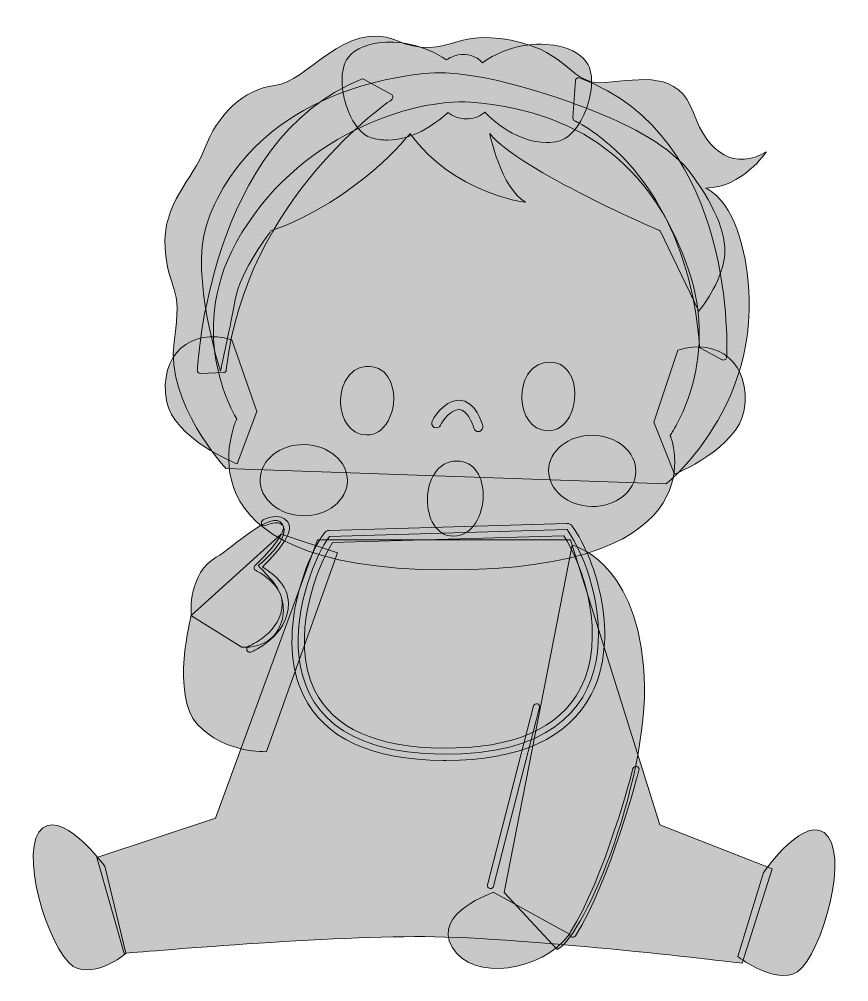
# Model space of a CAD drawing. Header units: inches. Extents: x 39 to 570, y -618 to -217.
# Drawn here: x 39.2 to 173.2, y -617 to -461.4 of the extents above; entities that cross this region are included whole.
import ezdxf

# ---------------------------------------------------------------- set-up
doc = ezdxf.new("R2010")
doc.units = ezdxf.units.IN
doc.header["$MEASUREMENT"] = 0
doc.layers.add('OBJECTS', color=7, linetype='Continuous')

# ---------------------------------------------------------------- blocks, each defined once
blk = doc.blocks.new('block 22')
at = {"layer": 'OBJECTS', "true_color": 0xe6bbd3}
h = blk.add_hatch(color=254, dxfattribs=at)
h.dxf.hatch_style = 2
edge = h.paths.add_edge_path()
edge.add_spline(control_points=[(126.11, -611.8), (130.58, -609.61), (141.62, -583.24), (140.08, -565.97), (138.53, -548.71), (128.53, -546.41), (128.53, -546.41), (128.53, -546.41), (117.55, -602.56), (117.55, -602.56), (117.55, -602.56), (126.11, -611.8), (126.11, -611.8)], knot_values=[0, 0, 0, 0, 1, 1, 1, 2, 2, 2, 3, 3, 3, 4, 4, 4, 4], degree=3, periodic=1)
at = {"layer": 'OBJECTS', "true_color": 0xd78aa8}
h = blk.add_hatch(color=223, dxfattribs=at)
h.dxf.hatch_style = 2
edge = h.paths.add_edge_path()
edge.add_spline(control_points=[(115.33, -601.93), (115.29, -601.93), (115.25, -601.92), (115.21, -601.91), (114.94, -601.84), (114.78, -601.57), (114.85, -601.3), (114.85, -601.3), (122.29, -572.41), (122.29, -572.41), (122.36, -572.14), (122.64, -571.98), (122.9, -572.05), (123.17, -572.12), (123.33, -572.39), (123.26, -572.66), (123.26, -572.66), (115.82, -601.55), (115.82, -601.55), (115.76, -601.78), (115.55, -601.93), (115.33, -601.93)], knot_values=[0, 0, 0, 0, 1, 1, 1, 2, 2, 2, 3, 3, 3, 4, 4, 4, 5, 5, 5, 6, 6, 6, 7, 7, 7, 7], degree=3, periodic=1)
h = blk.add_hatch(color=223, dxfattribs=at)
h.dxf.hatch_style = 2
edge = h.paths.add_edge_path()
edge.add_spline(control_points=[(128.63, -609.81), (128.54, -609.81), (128.45, -609.79), (128.37, -609.74), (128.13, -609.59), (128.06, -609.28), (128.21, -609.05), (133.74, -600.35), (138.32, -582.72), (138.36, -582.54), (138.43, -582.27), (138.71, -582.11), (138.97, -582.18), (139.24, -582.25), (139.4, -582.52), (139.33, -582.79), (139.28, -582.97), (134.66, -600.75), (129.06, -609.58), (128.96, -609.73), (128.8, -609.81), (128.63, -609.81)], knot_values=[0, 0, 0, 0, 1, 1, 1, 2, 2, 2, 3, 3, 3, 4, 4, 4, 5, 5, 5, 6, 6, 6, 7, 7, 7, 7], degree=3, periodic=1)
at = {"layer": 'OBJECTS', "lineweight": 0}
for points, knots in [([(126.11, -611.8), (130.58, -609.61), (141.62, -583.24), (140.08, -565.97), (138.53, -548.71), (128.53, -546.41), (128.53, -546.41), (128.53, -546.41), (117.55, -602.56), (117.55, -602.56), (117.55, -602.56), (126.11, -611.8), (126.11, -611.8)], [0, 0, 0, 0, 1, 1, 1, 2, 2, 2, 3, 3, 3, 4, 4, 4, 4]), ([(115.33, -601.93), (115.29, -601.93), (115.25, -601.92), (115.21, -601.91), (114.94, -601.84), (114.78, -601.57), (114.85, -601.3), (114.85, -601.3), (122.29, -572.41), (122.29, -572.41), (122.36, -572.14), (122.64, -571.98), (122.9, -572.05), (123.17, -572.12), (123.33, -572.39), (123.26, -572.66), (123.26, -572.66), (115.82, -601.55), (115.82, -601.55), (115.76, -601.78), (115.55, -601.93), (115.33, -601.93)], [0, 0, 0, 0, 1, 1, 1, 2, 2, 2, 3, 3, 3, 4, 4, 4, 5, 5, 5, 6, 6, 6, 7, 7, 7, 7]), ([(128.63, -609.81), (128.54, -609.81), (128.45, -609.79), (128.37, -609.74), (128.13, -609.59), (128.06, -609.28), (128.21, -609.05), (133.74, -600.35), (138.32, -582.72), (138.36, -582.54), (138.43, -582.27), (138.71, -582.11), (138.97, -582.18), (139.24, -582.25), (139.4, -582.52), (139.33, -582.79), (139.28, -582.97), (134.66, -600.75), (129.06, -609.58), (128.96, -609.73), (128.8, -609.81), (128.63, -609.81)], [0, 0, 0, 0, 1, 1, 1, 2, 2, 2, 3, 3, 3, 4, 4, 4, 5, 5, 5, 6, 6, 6, 7, 7, 7, 7])]:
    blk.add_open_spline(points, degree=3, knots=knots, dxfattribs=at)
blk = doc.blocks.new('block 21')
at = {"layer": 'OBJECTS', "true_color": 0xedccb1}
h = blk.add_hatch(color=254, dxfattribs=at)
h.dxf.hatch_style = 2
edge = h.paths.add_edge_path()
edge.add_spline(control_points=[(115.88, -602.54), (115.88, -602.54), (105.84, -605.81), (109.14, -611.4), (112.44, -616.99), (123.58, -615.4), (128.08, -609.31), (128.08, -609.31), (115.88, -602.54), (115.88, -602.54)], knot_values=[0, 0, 0, 0, 1, 1, 1, 2, 2, 2, 3, 3, 3, 3], degree=3, periodic=1)
at = {"layer": 'OBJECTS', "lineweight": 0}
blk.add_open_spline([(115.88, -602.54), (115.88, -602.54), (105.84, -605.81), (109.14, -611.4), (112.44, -616.99), (123.58, -615.4), (128.08, -609.31), (128.08, -609.31), (115.88, -602.54), (115.88, -602.54)], degree=3, knots=[0, 0, 0, 0, 1, 1, 1, 2, 2, 2, 3, 3, 3, 3], dxfattribs=at)
at = {"layer": 'OBJECTS'}
blk.add_blockref('block 22', (0, 0), dxfattribs=at)
blk = doc.blocks.new('block 23')
at = {"layer": 'OBJECTS', "true_color": 0xf4e129}
h = blk.add_hatch(color=2, dxfattribs=at)
h.dxf.hatch_style = 2
edge = h.paths.add_edge_path()
edge.add_spline(control_points=[(108.11, -581.22), (107.97, -581.22), (107.82, -581.22), (107.68, -581.22), (96.08, -581.14), (88.48, -577.61), (85.11, -570.73), (80.46, -561.26), (85.58, -548.24), (88.49, -544.41), (88.68, -544.17), (88.96, -544.02), (89.26, -544.02), (89.26, -544.02), (127.68, -542.9), (127.68, -542.9), (128.02, -542.91), (128.33, -543.04), (128.52, -543.32), (132.54, -548.95), (136.31, -561.5), (131.61, -570.54), (127.93, -577.63), (120.02, -581.22), (108.11, -581.22)], knot_values=[0, 0, 0, 0, 1, 1, 1, 2, 2, 2, 3, 3, 3, 4, 4, 4, 5, 5, 5, 6, 6, 6, 7, 7, 7, 8, 8, 8, 8], degree=3, periodic=1)
edge = h.paths.add_edge_path()
edge.add_spline(control_points=[(89.81, -546), (87.16, -549.88), (82.84, -561.58), (86.9, -569.85), (89.92, -575.99), (96.91, -579.14), (107.7, -579.22), (119.04, -579.32), (126.49, -576.07), (129.84, -569.62), (134.16, -561.29), (130.37, -549.73), (127.19, -544.91), (127.19, -544.91), (89.81, -546), (89.81, -546)], knot_values=[0, 0, 0, 0, 1, 1, 1, 2, 2, 2, 3, 3, 3, 4, 4, 4, 5, 5, 5, 5], degree=3, periodic=1)
at = {"layer": 'OBJECTS', "lineweight": 0}
for points, knots in [([(108.11, -581.22), (107.97, -581.22), (107.82, -581.22), (107.68, -581.22), (96.08, -581.14), (88.48, -577.61), (85.11, -570.73), (80.46, -561.26), (85.58, -548.24), (88.49, -544.41), (88.68, -544.17), (88.96, -544.02), (89.26, -544.02), (89.26, -544.02), (127.68, -542.9), (127.68, -542.9), (128.02, -542.91), (128.33, -543.04), (128.52, -543.32), (132.54, -548.95), (136.31, -561.5), (131.61, -570.54), (127.93, -577.63), (120.02, -581.22), (108.11, -581.22)], [0, 0, 0, 0, 1, 1, 1, 2, 2, 2, 3, 3, 3, 4, 4, 4, 5, 5, 5, 6, 6, 6, 7, 7, 7, 8, 8, 8, 8]), ([(127.71, -543.9), (133.5, -552.01), (141.09, -580.45), (107.69, -580.22), (74.29, -579.98), (85.07, -550.55), (89.29, -545.02), (89.29, -545.02), (127.71, -543.9), (127.71, -543.9)], [0, 0, 0, 0, 1, 1, 1, 2, 2, 2, 3, 3, 3, 3]), ([(89.81, -546), (87.16, -549.88), (82.84, -561.58), (86.9, -569.85), (89.92, -575.99), (96.91, -579.14), (107.7, -579.22), (119.04, -579.32), (126.49, -576.07), (129.84, -569.62), (134.16, -561.29), (130.37, -549.73), (127.19, -544.91), (127.19, -544.91), (89.81, -546), (89.81, -546)], [0, 0, 0, 0, 1, 1, 1, 2, 2, 2, 3, 3, 3, 4, 4, 4, 5, 5, 5, 5])]:
    blk.add_open_spline(points, degree=3, knots=knots, dxfattribs=at)
blk = doc.blocks.new('block 24')
at = {"layer": 'OBJECTS', "true_color": 0x82622c}
h = blk.add_hatch(color=37, dxfattribs=at)
h.dxf.hatch_style = 2
edge = h.paths.add_edge_path()
edge.add_spline(control_points=[(95.14, -517.54), (92.35, -517.81), (91, -520.71), (91.11, -523.43), (91.21, -525.97), (92.54, -528.55), (95.29, -528.59), (95.31, -528.59), (95.33, -528.59), (95.35, -528.59), (96.77, -528.59), (97.99, -527.79), (98.79, -526.33), (100, -524.13), (99.98, -521.08), (98.76, -519.22), (97.94, -517.97), (96.69, -517.39), (95.14, -517.54)], knot_values=[0, 0, 0, 0, 1, 1, 1, 2, 2, 2, 3, 3, 3, 4, 4, 4, 5, 5, 5, 6, 6, 6, 6], degree=3, periodic=1)
h = blk.add_hatch(color=37, dxfattribs=at)
h.dxf.hatch_style = 2
edge = h.paths.add_edge_path()
edge.add_spline(control_points=[(128.06, -518.54), (127.24, -517.29), (125.99, -516.7), (124.44, -516.86), (121.65, -517.12), (120.3, -520.02), (120.4, -522.75), (120.5, -525.29), (121.84, -527.86), (124.59, -527.91), (124.61, -527.91), (124.63, -527.91), (124.65, -527.91), (126.06, -527.91), (127.29, -527.11), (128.09, -525.64), (129.29, -523.45), (129.28, -520.4), (128.06, -518.54)], knot_values=[0, 0, 0, 0, 1, 1, 1, 2, 2, 2, 3, 3, 3, 4, 4, 4, 5, 5, 5, 6, 6, 6, 6], degree=3, periodic=1)
at = {"layer": 'OBJECTS', "lineweight": 0}
for points in [[(95.14, -517.54), (92.35, -517.81), (91, -520.71), (91.11, -523.43), (91.21, -525.97), (92.54, -528.55), (95.29, -528.59), (95.31, -528.59), (95.33, -528.59), (95.35, -528.59), (96.77, -528.59), (97.99, -527.79), (98.79, -526.33), (100, -524.13), (99.98, -521.08), (98.76, -519.22), (97.94, -517.97), (96.69, -517.39), (95.14, -517.54)], [(128.06, -518.54), (127.24, -517.29), (125.99, -516.7), (124.44, -516.86), (121.65, -517.12), (120.3, -520.02), (120.4, -522.75), (120.5, -525.29), (121.84, -527.86), (124.59, -527.91), (124.61, -527.91), (124.63, -527.91), (124.65, -527.91), (126.06, -527.91), (127.29, -527.11), (128.09, -525.64), (129.29, -523.45), (129.28, -520.4), (128.06, -518.54)]]:
    blk.add_open_spline(points, degree=3, knots=[0, 0, 0, 0, 1, 1, 1, 2, 2, 2, 3, 3, 3, 4, 4, 4, 5, 5, 5, 6, 6, 6, 6], dxfattribs=at)
blk = doc.blocks.new('block 20')
at = {"layer": 'OBJECTS', "true_color": 0xedccb1}
h = blk.add_hatch(color=254, dxfattribs=at)
h.dxf.hatch_style = 2
edge = h.paths.add_edge_path()
edge.add_spline(control_points=[(112.09, -474.79), (131.46, -476.25), (142.16, -486.63), (147.35, -501.92), (152.55, -517.22), (144.37, -528.65), (144.37, -528.65), (144.37, -528.65), (153.4, -550.53), (108.12, -550.4), (62.84, -550.28), (74.32, -525.99), (74.32, -525.99), (74.32, -525.99), (65.85, -512.68), (74.24, -497.45), (83.77, -480.16), (102.9, -474.1), (112.09, -474.79)], knot_values=[0, 0, 0, 0, 1, 1, 1, 2, 2, 2, 3, 3, 3, 4, 4, 4, 5, 5, 5, 6, 6, 6, 6], degree=3, periodic=1)
at = {"layer": 'OBJECTS', "true_color": 0xc88662}
h = blk.add_hatch(color=23, dxfattribs=at)
h.dxf.hatch_style = 2
edge = h.paths.add_edge_path()
edge.add_spline(control_points=[(113.35, -528.05), (113.02, -528.05), (112.72, -527.83), (112.63, -527.49), (112.42, -526.71), (111.52, -524.47), (110.24, -524.47), (110.23, -524.47), (110.23, -524.47), (110.22, -524.47), (108.83, -524.49), (107.6, -526.32), (107.24, -527.02), (107.06, -527.39), (106.61, -527.54), (106.24, -527.36), (105.87, -527.17), (105.72, -526.72), (105.9, -526.35), (105.97, -526.21), (107.61, -523.01), (110.2, -522.97), (110.22, -522.97), (110.23, -522.97), (110.24, -522.97), (112.94, -522.97), (114.03, -526.93), (114.08, -527.1), (114.18, -527.5), (113.95, -527.91), (113.55, -528.02), (113.48, -528.04), (113.42, -528.05), (113.35, -528.05)], knot_values=[0, 0, 0, 0, 1, 1, 1, 2, 2, 2, 3, 3, 3, 4, 4, 4, 5, 5, 5, 6, 6, 6, 7, 7, 7, 8, 8, 8, 9, 9, 9, 10, 10, 10, 11, 11, 11, 11], degree=3, periodic=1)
at = {"layer": 'OBJECTS', "true_color": 0xd88886}
h = blk.add_hatch(color=23, dxfattribs=at)
h.dxf.hatch_style = 2
edge = h.paths.add_edge_path()
edge.add_spline(control_points=[(138.82, -534.51), (138.77, -537.69), (135.58, -540.21), (131.68, -540.15), (127.79, -540.09), (124.67, -537.47), (124.72, -534.29), (124.77, -531.11), (127.97, -528.59), (131.86, -528.65), (135.76, -528.71), (138.87, -531.34), (138.82, -534.51)], knot_values=[0, 0, 0, 0, 1, 1, 1, 2, 2, 2, 3, 3, 3, 4, 4, 4, 4], degree=3, periodic=1)
h = blk.add_hatch(color=23, dxfattribs=at)
h.dxf.hatch_style = 2
edge = h.paths.add_edge_path()
edge.add_spline(control_points=[(92.19, -536.01), (92.14, -539.19), (88.95, -541.72), (85.05, -541.65), (81.16, -541.59), (78.04, -538.97), (78.09, -535.79), (78.14, -532.62), (81.34, -530.09), (85.23, -530.15), (89.13, -530.21), (92.24, -532.84), (92.19, -536.01)], knot_values=[0, 0, 0, 0, 1, 1, 1, 2, 2, 2, 3, 3, 3, 4, 4, 4, 4], degree=3, periodic=1)
at = {"layer": 'OBJECTS', "true_color": 0xe6bbd3}
h = blk.add_hatch(color=254, dxfattribs=at)
h.dxf.hatch_style = 2
edge = h.paths.add_edge_path()
edge.add_spline(control_points=[(156.03, -613.99), (156.03, -613.99), (121.67, -609.82), (104.7, -609.7), (87.72, -609.58), (56.14, -612.41), (56.14, -612.41), (56.14, -612.41), (51.72, -596.92), (51.72, -596.92), (51.72, -596.92), (70.87, -590.53), (70.87, -590.53), (70.87, -590.53), (87.34, -545.56), (87.34, -545.56), (87.34, -545.56), (128.25, -545.57), (128.25, -545.57), (128.25, -545.57), (142.68, -591.6), (142.68, -591.6), (142.68, -591.6), (160.85, -598.72), (160.85, -598.72), (160.85, -598.72), (156.03, -613.99), (156.03, -613.99)], knot_values=[0, 0, 0, 0, 1, 1, 1, 2, 2, 2, 3, 3, 3, 4, 4, 4, 5, 5, 5, 6, 6, 6, 7, 7, 7, 8, 8, 8, 9, 9, 9, 9], degree=3, periodic=1)
at = {"layer": 'OBJECTS', "true_color": 0xedccb1}
h = blk.add_hatch(color=254, dxfattribs=at)
h.dxf.hatch_style = 2
edge = h.paths.add_edge_path()
edge.add_spline(control_points=[(52.97, -598.29), (52.97, -598.29), (45.54, -588.23), (42.35, -592.8), (39.16, -597.36), (44.72, -613.88), (48.65, -614.87), (52.58, -615.85), (56.37, -612.38), (56.37, -612.38), (56.37, -612.38), (52.97, -598.29), (52.97, -598.29)], knot_values=[0, 0, 0, 0, 1, 1, 1, 2, 2, 2, 3, 3, 3, 4, 4, 4, 4], degree=3, periodic=1)
h = blk.add_hatch(color=254, dxfattribs=at)
h.dxf.hatch_style = 2
edge = h.paths.add_edge_path()
edge.add_spline(control_points=[(159.46, -599.32), (159.46, -599.32), (166.62, -589.08), (169.93, -593.55), (173.24, -598.03), (168.11, -614.69), (164.2, -615.78), (160.3, -616.87), (155.32, -612.93), (155.32, -612.93), (155.32, -612.93), (159.46, -599.32), (159.46, -599.32)], knot_values=[0, 0, 0, 0, 1, 1, 1, 2, 2, 2, 3, 3, 3, 4, 4, 4, 4], degree=3, periodic=1)
at = {"layer": 'OBJECTS', "lineweight": 0}
for points, knots in [([(112.09, -474.79), (131.46, -476.25), (142.16, -486.63), (147.35, -501.92), (152.55, -517.22), (144.37, -528.65), (144.37, -528.65), (144.37, -528.65), (153.4, -550.53), (108.12, -550.4), (62.84, -550.28), (74.32, -525.99), (74.32, -525.99), (74.32, -525.99), (65.85, -512.68), (74.24, -497.45), (83.77, -480.16), (102.9, -474.1), (112.09, -474.79)], [0, 0, 0, 0, 1, 1, 1, 2, 2, 2, 3, 3, 3, 4, 4, 4, 5, 5, 5, 6, 6, 6, 6]), ([(113.35, -528.05), (113.02, -528.05), (112.72, -527.83), (112.63, -527.49), (112.42, -526.71), (111.52, -524.47), (110.24, -524.47), (110.23, -524.47), (110.23, -524.47), (110.22, -524.47), (108.83, -524.49), (107.6, -526.32), (107.24, -527.02), (107.06, -527.39), (106.61, -527.54), (106.24, -527.36), (105.87, -527.17), (105.72, -526.72), (105.9, -526.35), (105.97, -526.21), (107.61, -523.01), (110.2, -522.97), (110.22, -522.97), (110.23, -522.97), (110.24, -522.97), (112.94, -522.97), (114.03, -526.93), (114.08, -527.1), (114.18, -527.5), (113.95, -527.91), (113.55, -528.02), (113.48, -528.04), (113.42, -528.05), (113.35, -528.05)], [0, 0, 0, 0, 1, 1, 1, 2, 2, 2, 3, 3, 3, 4, 4, 4, 5, 5, 5, 6, 6, 6, 7, 7, 7, 8, 8, 8, 9, 9, 9, 10, 10, 10, 11, 11, 11, 11]), ([(138.82, -534.51), (138.77, -537.69), (135.58, -540.21), (131.68, -540.15), (127.79, -540.09), (124.67, -537.47), (124.72, -534.29), (124.77, -531.11), (127.97, -528.59), (131.86, -528.65), (135.76, -528.71), (138.87, -531.34), (138.82, -534.51)], [0, 0, 0, 0, 1, 1, 1, 2, 2, 2, 3, 3, 3, 4, 4, 4, 4]), ([(92.19, -536.01), (92.14, -539.19), (88.95, -541.72), (85.05, -541.65), (81.16, -541.59), (78.04, -538.97), (78.09, -535.79), (78.14, -532.62), (81.34, -530.09), (85.23, -530.15), (89.13, -530.21), (92.24, -532.84), (92.19, -536.01)], [0, 0, 0, 0, 1, 1, 1, 2, 2, 2, 3, 3, 3, 4, 4, 4, 4]), ([(156.03, -613.99), (156.03, -613.99), (121.67, -609.82), (104.7, -609.7), (87.72, -609.58), (56.14, -612.41), (56.14, -612.41), (56.14, -612.41), (51.72, -596.92), (51.72, -596.92), (51.72, -596.92), (70.87, -590.53), (70.87, -590.53), (70.87, -590.53), (87.34, -545.56), (87.34, -545.56), (87.34, -545.56), (128.25, -545.57), (128.25, -545.57), (128.25, -545.57), (142.68, -591.6), (142.68, -591.6), (142.68, -591.6), (160.85, -598.72), (160.85, -598.72), (160.85, -598.72), (156.03, -613.99), (156.03, -613.99)], [0, 0, 0, 0, 1, 1, 1, 2, 2, 2, 3, 3, 3, 4, 4, 4, 5, 5, 5, 6, 6, 6, 7, 7, 7, 8, 8, 8, 9, 9, 9, 9]), ([(52.97, -598.29), (52.97, -598.29), (45.54, -588.23), (42.35, -592.8), (39.16, -597.36), (44.72, -613.88), (48.65, -614.87), (52.58, -615.85), (56.37, -612.38), (56.37, -612.38), (56.37, -612.38), (52.97, -598.29), (52.97, -598.29)], [0, 0, 0, 0, 1, 1, 1, 2, 2, 2, 3, 3, 3, 4, 4, 4, 4]), ([(159.46, -599.32), (159.46, -599.32), (166.62, -589.08), (169.93, -593.55), (173.24, -598.03), (168.11, -614.69), (164.2, -615.78), (160.3, -616.87), (155.32, -612.93), (155.32, -612.93), (155.32, -612.93), (159.46, -599.32), (159.46, -599.32)], [0, 0, 0, 0, 1, 1, 1, 2, 2, 2, 3, 3, 3, 4, 4, 4, 4])]:
    blk.add_open_spline(points, degree=3, knots=knots, dxfattribs=at)
at = {"layer": 'OBJECTS'}
for name in ['block 24', 'block 23', 'block 21']:
    blk.add_blockref(name, (0, 0), dxfattribs=at)
blk = doc.blocks.new('block 25')
at = {"layer": 'OBJECTS', "true_color": 0xd78aa8}
h = blk.add_hatch(color=223, dxfattribs=at)
h.dxf.hatch_style = 2
edge = h.paths.add_edge_path()
edge.add_spline(control_points=[(131.12, -468.77), (130.4, -467.32), (128.6, -466.2), (126.18, -465.7), (122.97, -465.03), (118.22, -465.45), (114.02, -468.41), (112.96, -467.29), (111.57, -466.85), (110.05, -467.16), (109.32, -467.32), (108.72, -467.6), (108.22, -467.97), (104.44, -465.36), (100.2, -464.78), (97.21, -465.21), (94.76, -465.55), (92.89, -466.56), (92.08, -467.96), (90.83, -470.1), (91.3, -473.63), (92.32, -476.18), (93.27, -478.54), (94.62, -480.13), (96.03, -480.54), (96.92, -480.8), (97.8, -480.91), (98.66, -480.91), (103.22, -480.91), (107.12, -477.71), (108.46, -476.46), (109.25, -477.08), (110.25, -477.49), (111.49, -477.49), (111.58, -477.49), (111.67, -477.49), (111.77, -477.48), (112.83, -477.43), (113.72, -477.05), (114.39, -476.39), (115.85, -477.88), (119.69, -481.3), (124.34, -481.3), (125.01, -481.3), (125.69, -481.23), (126.38, -481.08), (127.82, -480.75), (129.27, -479.25), (130.36, -476.96), (131.54, -474.48), (132.23, -470.98), (131.12, -468.77)], knot_values=[0, 0, 0, 0, 1, 1, 1, 2, 2, 2, 3, 3, 3, 4, 4, 4, 5, 5, 5, 6, 6, 6, 7, 7, 7, 8, 8, 8, 9, 9, 9, 10, 10, 10, 11, 11, 11, 12, 12, 12, 13, 13, 13, 14, 14, 14, 15, 15, 15, 16, 16, 16, 17, 17, 17, 17], degree=3, periodic=1)
h = blk.add_hatch(color=223, dxfattribs=at)
h.dxf.hatch_style = 2
edge = h.paths.add_edge_path()
edge.add_spline(control_points=[(99.31, -473.55), (99.31, -473.55), (94.91, -471.1), (94.91, -471.1), (94.78, -471.03), (94.62, -471.02), (94.48, -471.07), (69.79, -480.91), (67.95, -517.75), (67.94, -518.12), (67.93, -518.25), (67.98, -518.39), (68.08, -518.49), (68.18, -518.58), (68.3, -518.64), (68.44, -518.64), (68.44, -518.64), (68.45, -518.64), (68.45, -518.64), (68.45, -518.64), (72.15, -518.51), (72.15, -518.51), (72.4, -518.5), (72.6, -518.31), (72.63, -518.06), (75.66, -490.37), (99.11, -474.56), (99.34, -474.4), (99.49, -474.3), (99.57, -474.14), (99.57, -473.96), (99.56, -473.79), (99.46, -473.63), (99.31, -473.55)], knot_values=[0, 0, 0, 0, 1, 1, 1, 2, 2, 2, 3, 3, 3, 4, 4, 4, 5, 5, 5, 6, 6, 6, 7, 7, 7, 8, 8, 8, 9, 9, 9, 10, 10, 10, 11, 11, 11, 11], degree=3, periodic=1)
h = blk.add_hatch(color=223, dxfattribs=at)
h.dxf.hatch_style = 2
edge = h.paths.add_edge_path()
edge.add_spline(control_points=[(129.73, -470.87), (129.58, -470.82), (129.41, -470.83), (129.28, -470.92), (129.15, -471.01), (129.06, -471.15), (129.05, -471.31), (129.05, -471.31), (128.65, -477.33), (128.65, -477.33), (128.64, -477.54), (128.76, -477.74), (128.95, -477.82), (129, -477.84), (133.51, -479.88), (138.23, -485.36), (142.58, -490.41), (148, -499.52), (149.11, -514.2), (149.12, -514.37), (149.22, -514.53), (149.37, -514.61), (149.37, -514.61), (152.76, -516.42), (152.76, -516.42), (152.84, -516.46), (152.92, -516.48), (153, -516.48), (153.08, -516.48), (153.17, -516.46), (153.24, -516.41), (153.39, -516.33), (153.49, -516.18), (153.5, -516.01), (153.52, -515.65), (155.34, -480.34), (129.73, -470.87)], knot_values=[0, 0, 0, 0, 1, 1, 1, 2, 2, 2, 3, 3, 3, 4, 4, 4, 5, 5, 5, 6, 6, 6, 7, 7, 7, 8, 8, 8, 9, 9, 9, 10, 10, 10, 11, 11, 11, 12, 12, 12, 12], degree=3, periodic=1)
at = {"layer": 'OBJECTS', "lineweight": 0}
for points, knots in [([(131.12, -468.77), (130.4, -467.32), (128.6, -466.2), (126.18, -465.7), (122.97, -465.03), (118.22, -465.45), (114.02, -468.41), (112.96, -467.29), (111.57, -466.85), (110.05, -467.16), (109.32, -467.32), (108.72, -467.6), (108.22, -467.97), (104.44, -465.36), (100.2, -464.78), (97.21, -465.21), (94.76, -465.55), (92.89, -466.56), (92.08, -467.96), (90.83, -470.1), (91.3, -473.63), (92.32, -476.18), (93.27, -478.54), (94.62, -480.13), (96.03, -480.54), (96.92, -480.8), (97.8, -480.91), (98.66, -480.91), (103.22, -480.91), (107.12, -477.71), (108.46, -476.46), (109.25, -477.08), (110.25, -477.49), (111.49, -477.49), (111.58, -477.49), (111.67, -477.49), (111.77, -477.48), (112.83, -477.43), (113.72, -477.05), (114.39, -476.39), (115.85, -477.88), (119.69, -481.3), (124.34, -481.3), (125.01, -481.3), (125.69, -481.23), (126.38, -481.08), (127.82, -480.75), (129.27, -479.25), (130.36, -476.96), (131.54, -474.48), (132.23, -470.98), (131.12, -468.77)], [0, 0, 0, 0, 1, 1, 1, 2, 2, 2, 3, 3, 3, 4, 4, 4, 5, 5, 5, 6, 6, 6, 7, 7, 7, 8, 8, 8, 9, 9, 9, 10, 10, 10, 11, 11, 11, 12, 12, 12, 13, 13, 13, 14, 14, 14, 15, 15, 15, 16, 16, 16, 17, 17, 17, 17]), ([(99.31, -473.55), (99.31, -473.55), (94.91, -471.1), (94.91, -471.1), (94.78, -471.03), (94.62, -471.02), (94.48, -471.07), (69.79, -480.91), (67.95, -517.75), (67.94, -518.12), (67.93, -518.25), (67.98, -518.39), (68.08, -518.49), (68.18, -518.58), (68.3, -518.64), (68.44, -518.64), (68.44, -518.64), (68.45, -518.64), (68.45, -518.64), (68.45, -518.64), (72.15, -518.51), (72.15, -518.51), (72.4, -518.5), (72.6, -518.31), (72.63, -518.06), (75.66, -490.37), (99.11, -474.56), (99.34, -474.4), (99.49, -474.3), (99.57, -474.14), (99.57, -473.96), (99.56, -473.79), (99.46, -473.63), (99.31, -473.55)], [0, 0, 0, 0, 1, 1, 1, 2, 2, 2, 3, 3, 3, 4, 4, 4, 5, 5, 5, 6, 6, 6, 7, 7, 7, 8, 8, 8, 9, 9, 9, 10, 10, 10, 11, 11, 11, 11]), ([(129.73, -470.87), (129.58, -470.82), (129.41, -470.83), (129.28, -470.92), (129.15, -471.01), (129.06, -471.15), (129.05, -471.31), (129.05, -471.31), (128.65, -477.33), (128.65, -477.33), (128.64, -477.54), (128.76, -477.74), (128.95, -477.82), (129, -477.84), (133.51, -479.88), (138.23, -485.36), (142.58, -490.41), (148, -499.52), (149.11, -514.2), (149.12, -514.37), (149.22, -514.53), (149.37, -514.61), (149.37, -514.61), (152.76, -516.42), (152.76, -516.42), (152.84, -516.46), (152.92, -516.48), (153, -516.48), (153.08, -516.48), (153.17, -516.46), (153.24, -516.41), (153.39, -516.33), (153.49, -516.18), (153.5, -516.01), (153.52, -515.65), (155.34, -480.34), (129.73, -470.87)], [0, 0, 0, 0, 1, 1, 1, 2, 2, 2, 3, 3, 3, 4, 4, 4, 5, 5, 5, 6, 6, 6, 7, 7, 7, 8, 8, 8, 9, 9, 9, 10, 10, 10, 11, 11, 11, 12, 12, 12, 12])]:
    blk.add_open_spline(points, degree=3, knots=knots, dxfattribs=at)
blk = doc.blocks.new('block 19')
at = {"layer": 'OBJECTS', "true_color": 0xac803c}
h = blk.add_hatch(color=45, dxfattribs=at)
h.dxf.hatch_style = 2
edge = h.paths.add_edge_path()
edge.add_spline(control_points=[(80.4, -472.1), (85.92, -471.56), (91.69, -461.38), (100.03, -464.79), (108.37, -468.21), (108.86, -462.84), (118.68, -464.79), (128.5, -466.74), (128.01, -472.1), (133.89, -471.62), (139.78, -471.13), (145.67, -469.67), (148.13, -476.49), (150.58, -483.31), (155, -485.75), (159.91, -482.83), (159.91, -482.83), (155.98, -488.67), (150.09, -488.67), (150.09, -488.67), (154.04, -490.09), (155.98, -497.93), (161.94, -521.98), (143.69, -536.52), (143.69, -536.52), (143.69, -536.52), (72.54, -534), (72.54, -534), (72.54, -534), (62.73, -523.28), (64.2, -513.53), (65.67, -503.78), (63.22, -505.73), (62.73, -498.42), (62.24, -491.11), (67.29, -487.29), (69.11, -482.34), (71.07, -476.98), (75.49, -472.59), (80.4, -472.1)], knot_values=[0, 0, 0, 0, 1, 1, 1, 2, 2, 2, 3, 3, 3, 4, 4, 4, 5, 5, 5, 6, 6, 6, 7, 7, 7, 8, 8, 8, 9, 9, 9, 10, 10, 10, 11, 11, 11, 12, 12, 12, 13, 13, 13, 13], degree=3, periodic=1)
h = blk.add_hatch(color=45, dxfattribs=at)
h.dxf.hatch_style = 2
edge = h.paths.add_edge_path()
edge.add_spline(control_points=[(104.54, -470.15), (113.37, -469.11), (128.55, -474.78), (133, -476.63), (137.44, -478.48), (144.56, -481.72), (148.11, -486.81), (151.67, -491.9), (153.89, -496.53), (153, -500.7), (152.12, -504.87), (149, -508.57), (149, -508.57), (149, -508.57), (142.78, -495.61), (142.78, -495.61), (142.78, -495.61), (120.1, -485.89), (115.21, -479.87), (115.21, -479.87), (116.99, -488.66), (120.99, -490.98), (120.99, -490.98), (109.43, -489.59), (102.31, -479.87), (102.31, -479.87), (94.06, -490.52), (79.85, -495.61), (79.85, -495.61), (74.98, -501.83), (74.05, -506.77), (72.85, -513.17), (72.1, -516.26), (71.69, -518.26), (71.69, -518.26), (66.74, -503.01), (69.41, -494.68), (72.08, -486.35), (80.97, -472.92), (104.54, -470.15)], knot_values=[0, 0, 0, 0, 1, 1, 1, 2, 2, 2, 3, 3, 3, 4, 4, 4, 5, 5, 5, 6, 6, 6, 7, 7, 7, 8, 8, 8, 9, 9, 9, 10, 10, 10, 11, 11, 11, 12, 12, 12, 13, 13, 13, 13], degree=3, periodic=1)
at = {"layer": 'OBJECTS', "true_color": 0xedccb1}
h = blk.add_hatch(color=254, dxfattribs=at)
h.dxf.hatch_style = 2
edge = h.paths.add_edge_path()
edge.add_spline(control_points=[(73.52, -513.21), (66.94, -511.17), (61.64, -515.63), (62.96, -523.08), (64.04, -529.16), (74.36, -533.26), (74.36, -533.26), (74.36, -533.26), (77.56, -524.78), (77.56, -524.78), (77.56, -524.78), (73.52, -513.21), (73.52, -513.21)], knot_values=[0, 0, 0, 0, 1, 1, 1, 2, 2, 2, 3, 3, 3, 4, 4, 4, 4], degree=3, periodic=1)
h = blk.add_hatch(color=254, dxfattribs=at)
h.dxf.hatch_style = 2
edge = h.paths.add_edge_path()
edge.add_spline(control_points=[(145.62, -514.89), (152.17, -512.76), (157.54, -517.14), (156.32, -524.61), (155.33, -530.71), (145.07, -534.95), (145.07, -534.95), (145.07, -534.95), (141.75, -526.52), (141.75, -526.52), (141.75, -526.52), (145.62, -514.89), (145.62, -514.89)], knot_values=[0, 0, 0, 0, 1, 1, 1, 2, 2, 2, 3, 3, 3, 4, 4, 4, 4], degree=3, periodic=1)
at = {"layer": 'OBJECTS', "true_color": 0xc83c28}
h = blk.add_hatch(color=22, dxfattribs=at)
h.dxf.hatch_style = 2
edge = h.paths.add_edge_path()
edge.add_spline(control_points=[(109.89, -532.81), (108.39, -532.81), (107.14, -533.51), (106.27, -534.85), (105.54, -535.98), (105.14, -537.48), (105.14, -539.08), (105.14, -541.92), (106.46, -544.96), (109.38, -544.96), (112.36, -544.96), (114.15, -541.57), (114.15, -538.29), (114.15, -535.56), (112.83, -532.81), (109.89, -532.81)], knot_values=[0, 0, 0, 0, 1, 1, 1, 2, 2, 2, 3, 3, 3, 4, 4, 4, 5, 5, 5, 5], degree=3, periodic=1)
at = {"layer": 'OBJECTS', "true_color": 0xedcaaf}
h = blk.add_hatch(color=254, dxfattribs=at)
h.dxf.hatch_style = 2
edge = h.paths.add_edge_path()
edge.add_spline(control_points=[(71.01, -548.35), (73.72, -546.8), (79.97, -540.57), (81.66, -542.94), (83.24, -545.15), (78.47, -549.16), (77.84, -549.65), (77.8, -549.68), (77.8, -549.73), (77.83, -549.76), (78.07, -550), (78.94, -550.9), (80.07, -552.2), (81.74, -554.14), (82.35, -556.87), (81.41, -559.25), (79.8, -563.34), (75.35, -562.92), (75.08, -562.89), (75.07, -562.88), (75.06, -562.88), (75.05, -562.87), (75.05, -562.87), (66.99, -557.84), (66.99, -557.84), (66.97, -557.82), (66.95, -557.8), (66.95, -557.77), (66.91, -557.21), (66.49, -550.93), (71.01, -548.35)], knot_values=[0, 0, 0, 0, 1, 1, 1, 2, 2, 2, 3, 3, 3, 4, 4, 4, 5, 5, 5, 6, 6, 6, 7, 7, 7, 8, 8, 8, 9, 9, 9, 10, 10, 10, 10], degree=3, periodic=1)
at = {"layer": 'OBJECTS', "true_color": 0xc88662}
h = blk.add_hatch(color=23, dxfattribs=at)
h.dxf.hatch_style = 2
edge = h.paths.add_edge_path()
edge.add_spline(control_points=[(76.42, -563.72), (76.22, -563.72), (76.04, -563.61), (75.96, -563.41), (75.85, -563.16), (75.98, -562.87), (76.23, -562.76), (76.28, -562.74), (81.67, -560.47), (81.67, -555.79), (81.67, -552.6), (77.43, -550.51), (77.39, -550.49), (77.24, -550.42), (77.13, -550.28), (77.11, -550.11), (77.09, -549.95), (77.14, -549.78), (77.27, -549.67), (79.94, -547.23), (82.38, -544.06), (81.77, -543.24), (81.03, -542.26), (79.03, -543.21), (79.01, -543.22), (78.76, -543.34), (78.46, -543.24), (78.34, -543), (78.22, -542.75), (78.32, -542.45), (78.56, -542.33), (78.67, -542.27), (81.32, -540.97), (82.57, -542.64), (83.88, -544.39), (80.24, -548.22), (78.45, -549.93), (79.77, -550.71), (82.67, -552.77), (82.67, -555.79), (82.67, -561.14), (76.86, -563.58), (76.61, -563.69), (76.55, -563.71), (76.48, -563.72), (76.42, -563.72)], knot_values=[0, 0, 0, 0, 1, 1, 1, 2, 2, 2, 3, 3, 3, 4, 4, 4, 5, 5, 5, 6, 6, 6, 7, 7, 7, 8, 8, 8, 9, 9, 9, 10, 10, 10, 11, 11, 11, 12, 12, 12, 13, 13, 13, 14, 14, 14, 15, 15, 15, 15], degree=3, periodic=1)
at = {"layer": 'OBJECTS', "true_color": 0xe6bbd3}
h = blk.add_hatch(color=254, dxfattribs=at)
h.dxf.hatch_style = 2
edge = h.paths.add_edge_path()
edge.add_spline(control_points=[(66.95, -557.77), (66.95, -557.77), (63.58, -570.66), (67.97, -575.39), (72.36, -580.12), (79.12, -579.79), (79.12, -579.79), (79.12, -579.79), (90.62, -547.67), (90.62, -547.67), (90.62, -547.67), (81.49, -544.63), (81.49, -544.63), (81.49, -544.63), (66.95, -557.77), (66.95, -557.77)], knot_values=[0, 0, 0, 0, 1, 1, 1, 2, 2, 2, 3, 3, 3, 4, 4, 4, 5, 5, 5, 5], degree=3, periodic=1)
at = {"layer": 'OBJECTS', "lineweight": 0}
for points, knots in [([(80.4, -472.1), (85.92, -471.56), (91.69, -461.38), (100.03, -464.79), (108.37, -468.21), (108.86, -462.84), (118.68, -464.79), (128.5, -466.74), (128.01, -472.1), (133.89, -471.62), (139.78, -471.13), (145.67, -469.67), (148.13, -476.49), (150.58, -483.31), (155, -485.75), (159.91, -482.83), (159.91, -482.83), (155.98, -488.67), (150.09, -488.67), (150.09, -488.67), (154.04, -490.09), (155.98, -497.93), (161.94, -521.98), (143.69, -536.52), (143.69, -536.52), (143.69, -536.52), (72.54, -534), (72.54, -534), (72.54, -534), (62.73, -523.28), (64.2, -513.53), (65.67, -503.78), (63.22, -505.73), (62.73, -498.42), (62.24, -491.11), (67.29, -487.29), (69.11, -482.34), (71.07, -476.98), (75.49, -472.59), (80.4, -472.1)], [0, 0, 0, 0, 1, 1, 1, 2, 2, 2, 3, 3, 3, 4, 4, 4, 5, 5, 5, 6, 6, 6, 7, 7, 7, 8, 8, 8, 9, 9, 9, 10, 10, 10, 11, 11, 11, 12, 12, 12, 13, 13, 13, 13]), ([(104.54, -470.15), (113.37, -469.11), (128.55, -474.78), (133, -476.63), (137.44, -478.48), (144.56, -481.72), (148.11, -486.81), (151.67, -491.9), (153.89, -496.53), (153, -500.7), (152.12, -504.87), (149, -508.57), (149, -508.57), (149, -508.57), (142.78, -495.61), (142.78, -495.61), (142.78, -495.61), (120.1, -485.89), (115.21, -479.87), (115.21, -479.87), (116.99, -488.66), (120.99, -490.98), (120.99, -490.98), (109.43, -489.59), (102.31, -479.87), (102.31, -479.87), (94.06, -490.52), (79.85, -495.61), (79.85, -495.61), (74.98, -501.83), (74.05, -506.77), (72.85, -513.17), (72.1, -516.26), (71.69, -518.26), (71.69, -518.26), (66.74, -503.01), (69.41, -494.68), (72.08, -486.35), (80.97, -472.92), (104.54, -470.15)], [0, 0, 0, 0, 1, 1, 1, 2, 2, 2, 3, 3, 3, 4, 4, 4, 5, 5, 5, 6, 6, 6, 7, 7, 7, 8, 8, 8, 9, 9, 9, 10, 10, 10, 11, 11, 11, 12, 12, 12, 13, 13, 13, 13]), ([(73.52, -513.21), (66.94, -511.17), (61.64, -515.63), (62.96, -523.08), (64.04, -529.16), (74.36, -533.26), (74.36, -533.26), (74.36, -533.26), (77.56, -524.78), (77.56, -524.78), (77.56, -524.78), (73.52, -513.21), (73.52, -513.21)], [0, 0, 0, 0, 1, 1, 1, 2, 2, 2, 3, 3, 3, 4, 4, 4, 4]), ([(145.62, -514.89), (152.17, -512.76), (157.54, -517.14), (156.32, -524.61), (155.33, -530.71), (145.07, -534.95), (145.07, -534.95), (145.07, -534.95), (141.75, -526.52), (141.75, -526.52), (141.75, -526.52), (145.62, -514.89), (145.62, -514.89)], [0, 0, 0, 0, 1, 1, 1, 2, 2, 2, 3, 3, 3, 4, 4, 4, 4]), ([(109.89, -532.81), (108.39, -532.81), (107.14, -533.51), (106.27, -534.85), (105.54, -535.98), (105.14, -537.48), (105.14, -539.08), (105.14, -541.92), (106.46, -544.96), (109.38, -544.96), (112.36, -544.96), (114.15, -541.57), (114.15, -538.29), (114.15, -535.56), (112.83, -532.81), (109.89, -532.81)], [0, 0, 0, 0, 1, 1, 1, 2, 2, 2, 3, 3, 3, 4, 4, 4, 5, 5, 5, 5]), ([(71.01, -548.35), (73.72, -546.8), (79.97, -540.57), (81.66, -542.94), (83.24, -545.15), (78.47, -549.16), (77.84, -549.65), (77.8, -549.68), (77.8, -549.73), (77.83, -549.76), (78.07, -550), (78.94, -550.9), (80.07, -552.2), (81.74, -554.14), (82.35, -556.87), (81.41, -559.25), (79.8, -563.34), (75.35, -562.92), (75.08, -562.89), (75.07, -562.88), (75.06, -562.88), (75.05, -562.87), (75.05, -562.87), (66.99, -557.84), (66.99, -557.84), (66.97, -557.82), (66.95, -557.8), (66.95, -557.77), (66.91, -557.21), (66.49, -550.93), (71.01, -548.35)], [0, 0, 0, 0, 1, 1, 1, 2, 2, 2, 3, 3, 3, 4, 4, 4, 5, 5, 5, 6, 6, 6, 7, 7, 7, 8, 8, 8, 9, 9, 9, 10, 10, 10, 10]), ([(76.42, -563.72), (76.22, -563.72), (76.04, -563.61), (75.96, -563.41), (75.85, -563.16), (75.98, -562.87), (76.23, -562.76), (76.28, -562.74), (81.67, -560.47), (81.67, -555.79), (81.67, -552.6), (77.43, -550.51), (77.39, -550.49), (77.24, -550.42), (77.13, -550.28), (77.11, -550.11), (77.09, -549.95), (77.14, -549.78), (77.27, -549.67), (79.94, -547.23), (82.38, -544.06), (81.77, -543.24), (81.03, -542.26), (79.03, -543.21), (79.01, -543.22), (78.76, -543.34), (78.46, -543.24), (78.34, -543), (78.22, -542.75), (78.32, -542.45), (78.56, -542.33), (78.67, -542.27), (81.32, -540.97), (82.57, -542.64), (83.88, -544.39), (80.24, -548.22), (78.45, -549.93), (79.77, -550.71), (82.67, -552.77), (82.67, -555.79), (82.67, -561.14), (76.86, -563.58), (76.61, -563.69), (76.55, -563.71), (76.48, -563.72), (76.42, -563.72)], [0, 0, 0, 0, 1, 1, 1, 2, 2, 2, 3, 3, 3, 4, 4, 4, 5, 5, 5, 6, 6, 6, 7, 7, 7, 8, 8, 8, 9, 9, 9, 10, 10, 10, 11, 11, 11, 12, 12, 12, 13, 13, 13, 14, 14, 14, 15, 15, 15, 15]), ([(66.95, -557.77), (66.95, -557.77), (63.58, -570.66), (67.97, -575.39), (72.36, -580.12), (79.12, -579.79), (79.12, -579.79), (79.12, -579.79), (90.62, -547.67), (90.62, -547.67), (90.62, -547.67), (81.49, -544.63), (81.49, -544.63), (81.49, -544.63), (66.95, -557.77), (66.95, -557.77)], [0, 0, 0, 0, 1, 1, 1, 2, 2, 2, 3, 3, 3, 4, 4, 4, 5, 5, 5, 5])]:
    blk.add_open_spline(points, degree=3, knots=knots, dxfattribs=at)
at = {"layer": 'OBJECTS'}
for name in ['block 25', 'block 20']:
    blk.add_blockref(name, (0, 0), dxfattribs=at)

msp = doc.modelspace()

# ---------------------------------------------------------------- block references
at = {"layer": 'OBJECTS'}
msp.add_blockref('block 19', (0, 0), dxfattribs=at)

doc.saveas('drawing.dxf')
